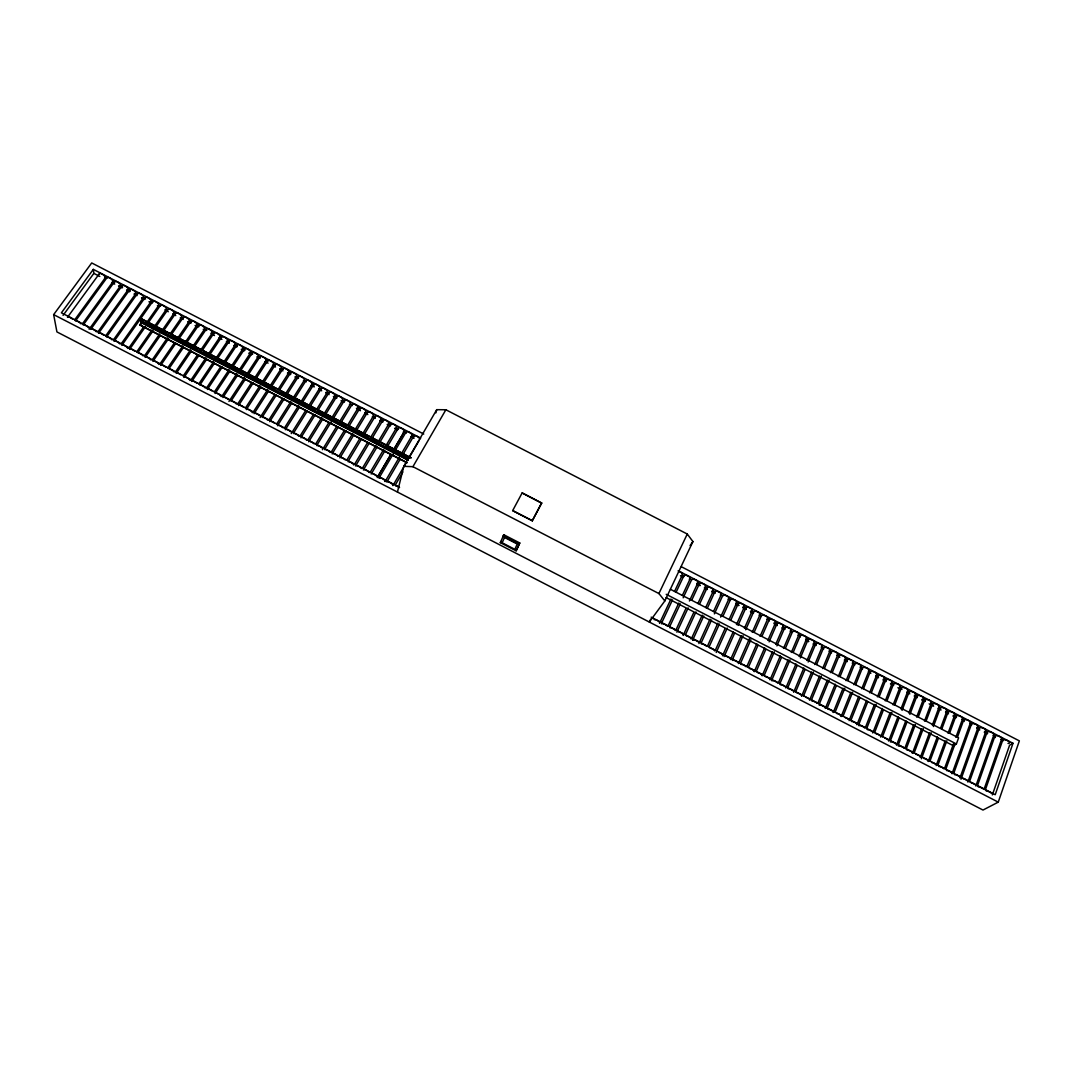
<?xml version="1.0" encoding="UTF-8"?>
<svg xmlns="http://www.w3.org/2000/svg" width="1073" height="1073" viewBox="0 0 1073 1073"><rect width="100%" height="100%" fill="white"/><g stroke="black" fill="none" stroke-linecap="round" stroke-linejoin="round"><path stroke-width="1.5" d="M397.439 492.051L403.797 466.312L436.751 409.671L445.872 409.765L687.27 534.032L692.93 541.57L664.831 600.934L649.326 622.045L650.748 619.054M435.879 412.877L436.751 409.671M678.163 570.742L1012.992 743.281L995.221 794.691L651.177 617.149M423.755 434.029L91.715 262.952L53.65 314.617L56.923 331.919L982.989 810.048L998.266 802.135L1019.35 740.88L681.355 566.732M992.351 794.932L1009.572 745.266L1012.992 743.281M985.322 789.943L1002.665 740.276M984.303 788.588L1001.686 738.895M975.826 786.04L993.88 734.857M977.396 785.852L994.859 736.252M969.469 781.774L987.053 732.229M967.9 781.949L986.06 730.834M959.959 777.858L978.254 726.81M961.006 779.226L979.26 728.205M953.629 773.593L971.454 724.195M952.033 773.767L970.435 722.786M944.669 768.134L953.642 743.441M955.895 737.272L962.629 718.762M945.715 769.515L954.688 744.836M957.492 737.124L963.648 720.171M666.065 597.567L953.454 745.775L956.378 743.951L958.591 737.862L670.451 589.305M937.802 765.425L946.829 740.786M949.645 733.087L955.855 716.147M936.179 765.586L945.219 740.933M948.049 733.221L954.822 714.739M928.252 761.495L937.346 736.869M940.766 727.642L947.016 710.715M929.889 761.334L938.406 738.278M941.812 729.05L948.049 712.137M921.399 758.785L931.109 732.685M933.403 726.542L940.256 708.113M920.326 757.404L929.486 732.819M932.343 725.133L939.21 706.691M912.399 753.313L921.613 728.755M924.497 721.083L931.418 702.681M914.062 753.179L923.263 728.634M926.133 720.962L932.464 704.103M906.149 749.088L915.403 724.583M918.3 716.925L924.671 700.079M905.062 747.693L913.753 724.704M916.65 717.046L923.612 698.657M905.894 720.654L896.559 745.131A3.662 1.395 21.7 0 0 896.572 744.756M908.804 712.995L915.805 694.633M898.235 745.011L906.98 722.062M909.891 714.417L916.879 696.069M890.335 740.933L899.12 718.025M902.058 710.38L909.086 692.058M898.034 716.603L888.645 741.054A3.648 1.395 21.8 0 0 884.796 738.09M900.971 708.958L908.013 690.623M408.183 459.727L140.643 321.779L140.724 320.653L141.985 319.043L411.053 457.782M880.718 736.963L890.174 712.552M893.125 704.921L900.22 686.599M882.422 736.856L891.864 712.445M894.815 704.813L901.293 688.034M872.805 732.886L882.314 708.488M885.292 700.87L892.428 682.589M874.522 732.765L883.428 709.924M886.982 700.776L893.514 684.024M865.495 727.279L874.455 704.438M877.446 696.833L884.635 678.565M866.622 728.688L876.172 704.357M879.163 696.753L885.721 680.014M866.608 700.387L856.978 724.718A3.635 1.408 22.3 0 0 855.261 722.639A3.635 1.408 22.3 0 0 851.479 721.485M869.613 692.796L876.842 674.555M858.722 724.61L867.735 701.822M871.33 692.715L877.942 676.003M849.065 720.627L858.749 696.337M861.78 688.759L869.05 670.545M850.822 720.546L859.889 697.785M863.51 688.678L870.149 671.993M841.165 716.549L850.902 692.3M853.947 684.722L861.257 666.521M842.922 716.469L852.646 692.219M855.691 684.654L862.37 667.983M833.252 712.472L843.056 688.249M846.114 680.671L853.464 662.51M835.022 712.392L844.813 688.182M847.871 680.617L854.591 663.972M825.338 708.395L835.21 684.198M838.281 676.647L845.685 658.5M827.135 708.314L836.363 685.647M840.052 676.58L846.812 659.962M818.055 702.802L827.363 680.148M830.462 672.61L837.892 654.49M819.236 704.237L829.134 680.094M832.232 672.556L839.046 655.952M809.538 700.226L819.517 676.111M822.629 668.573L830.113 650.479M811.349 700.173L821.301 676.057M824.413 668.533L831.267 651.955M803.462 696.095L813.468 672.02M816.607 664.495L823.487 647.944M801.638 696.149L811.671 672.06M814.809 664.536L822.334 646.469M512.666 510.614L532.302 520.727L512.666 510.614L522.149 492.923L541.677 502.982L532.302 520.727M793.738 692.072L803.825 668.023M806.99 660.499L814.555 642.459M795.562 692.031L805.018 669.485M808.157 661.974L815.721 643.934M500.326 542.656L503.8 534.743L519.775 542.978L516.153 550.811L500.326 542.656L500.97 541.449M787.676 687.954L797.185 665.448M800.351 657.95L807.942 639.937M522.149 492.923L541.61 503.13M785.838 687.994L795.992 663.972M799.157 656.475L806.775 638.448M778.582 682.428L788.145 659.935M791.337 652.438L798.996 634.438M779.789 683.89L789.983 659.908M793.175 652.411L800.176 635.927M771.916 679.826L781.52 657.373M785.369 648.387L792.41 631.93M780.312 655.898L770.038 679.853A3.595 1.408 23.6 0 0 769.998 679.437M783.518 648.4L791.217 630.441M762.152 675.775L772.48 651.848M775.699 644.377L783.451 626.431M764.03 675.749L774.33 651.834M776.906 645.866L784.645 627.933M756.143 671.685L765.867 649.299M769.1 641.842L776.879 623.923M754.252 671.698L764.647 647.81M767.892 640.34L775.672 622.42M747.023 666.145L756.814 643.773M760.073 636.316L767.906 618.424M748.27 667.621L758.034 645.262M761.951 636.316L769.113 619.926M740.383 663.557L750.872 639.736M754.145 632.292L761.347 615.929M738.479 663.557L749.638 638.247M752.253 632.292L760.14 614.413M741.148 635.699L730.592 659.493A3.568 1.422 24.3 0 0 730.23 658.581M744.447 628.255L752.361 610.416M732.51 659.493L743.053 635.712M745.681 629.757L753.595 611.932M724.127 656.569L734.723 632.815M738.036 625.385L745.99 607.573M722.558 655.764L733.315 631.662M736.48 624.58L744.595 606.406M715.356 650.158L724.986 628.765M729.117 619.59L736.682 602.771M716.241 652.505L727.239 628.04M730.673 620.395L738.237 603.576M516.153 550.811L519.775 542.978M707.483 646.094L717.85 623.198M720.627 617.096L728.916 598.774M709.065 646.912L719.42 624.003M722.88 616.371L730.472 599.566M698.912 643.559L710.044 619.161M713.518 611.543L721.163 594.777M701.179 642.848L711.6 619.979M714.377 613.877L722.719 595.569M691.736 637.979L702.225 615.137M705.712 607.519L713.411 590.78M692.608 640.313L703.781 615.942M707.281 608.324L714.953 591.572M683.166 635.431L693.708 612.629M697.919 603.509L705.645 586.783M685.446 634.72L695.975 611.918M699.475 604.314L707.201 587.575M676.003 629.851L685.888 608.592M689.416 601.001L697.893 582.787M676.862 632.185L688.155 607.881M691.683 600.29L699.448 583.591M668.13 625.787L678.78 603.053M682.334 595.475L690.14 578.79M669.7 626.605L680.349 603.858M683.179 597.795L691.696 579.594M659.546 623.252L670.974 599.016M674.541 591.451L682.388 574.793M661.84 622.541L672.53 599.834M676.097 592.256L683.944 575.597M664.831 600.934L658.916 593.557L687.27 534.032M140.643 321.779L141.113 321.109L140.161 325.199L406.855 462.731M532.369 520.593L541.677 502.982M503.8 534.743L503.157 535.95L519.144 544.199M403.797 466.312L412.917 466.688L445.872 409.765M392.892 485.64L406.318 462.543M408.84 458.211L418.913 440.896M395.293 484.996L402.844 472.013M385.073 481.603L399.411 457.111M401.932 452.779L412.059 435.49M387.474 480.972L400.108 459.351M402.643 455.019L413.601 436.282M377.253 477.565L390.813 454.55M393.348 450.231L404.36 431.52M377.911 476.452L390.612 454.872M393.161 450.553L404.159 431.856M379.01 478.062L393.201 453.906M395.092 450.7L406.09 431.976M370.105 472.415L383.718 449.439M386.267 445.134L396.474 427.899M371.191 474.025L384.791 451.022M387.34 446.703L398.391 428.02M362.312 468.391L375.966 445.443M378.528 441.151L388.775 423.929M363.371 469.987L377.039 447.012M379.601 442.706L390.693 424.05M354.506 464.368L367.368 442.881M370.802 437.154L381.089 419.972M369.273 443.015L355.552 465.95A3.541 1.408 30.6 0 1 358.369 466.232A3.541 1.408 30.6 0 1 361.346 468.566M371.848 438.723L382.994 420.079M346.7 460.344L359.616 438.897M362.205 434.605L373.404 416.016M348.604 460.491L361.521 439.018M364.109 434.726L375.309 416.109M338.907 456.32L352.749 433.465M355.337 429.187L365.719 412.045M339.926 457.889L353.768 435.021M356.37 430.729L367.61 412.153M331.101 452.296L344.138 430.903M347.612 425.203L358.033 408.089M332.12 453.866L346.016 431.024M348.631 426.746L359.924 408.183M322.437 449.694L336.399 426.906M339.886 421.22L350.348 404.132M325.186 448.407L338.277 427.027M340.892 422.749L352.226 404.226M315.516 444.249L328.646 422.923M332.161 417.236L342.663 400.175M317.38 444.383L331.396 421.609M333.153 418.765L344.54 400.256M307.723 440.225L321.793 417.504M324.435 413.253L334.991 396.219M308.702 441.781L322.772 419.033M325.414 414.768L336.855 396.299M299.93 436.201L313.182 414.943M316.709 409.269L327.305 392.262M300.896 437.744L315.033 415.05M317.675 410.785L329.156 392.342M291.252 433.599L305.443 410.946M308.099 406.707L319.633 388.305M293.989 432.312L307.28 411.053M309.949 406.801L321.471 388.372M284.345 428.167L298.602 405.554M301.272 401.315L311.961 384.349M299.541 407.056L285.297 429.696A3.568 1.395 31.7 0 1 287.591 429.75A3.568 1.395 31.7 0 1 290.582 431.708M302.21 402.818L313.799 384.416M276.566 424.143L290.863 401.57M293.546 397.332L304.276 380.392M277.491 425.673L291.802 403.072M294.485 398.821L306.113 380.459M268.773 420.133L282.239 398.995M284.935 394.757L296.604 376.435M269.699 421.649L284.063 399.076M286.759 394.837L298.428 376.502M260.095 417.518L274.514 394.998M278.122 389.378L288.932 372.492M262.805 416.217L276.324 395.079M279.932 389.445L290.756 372.546M253.215 412.099L267.687 389.606M270.409 385.395L281.274 368.535M268.585 391.095L254.1 413.601A3.581 1.395 32.2 0 1 256.367 413.628A3.581 1.395 32.2 0 1 259.358 415.6M271.308 386.87L283.071 368.589M245.422 408.075L259.961 385.623M262.697 381.425L273.602 364.579M246.307 409.578L260.86 387.112M263.582 382.887L275.399 364.632M237.643 404.065L251.337 383.048M254.985 377.441L265.93 360.635M238.528 405.567L253.121 383.115M255.857 378.917L267.727 360.676M228.951 401.45L244.523 377.669M247.273 373.471L258.271 356.679M231.647 400.135L245.395 379.131M249.057 373.525L260.042 356.719M222.098 396.044L236.811 373.686M239.561 369.501L250.599 352.735M237.656 375.148L222.943 397.52A3.595 1.381 32.7 0 1 225.156 397.533A3.595 1.381 32.7 0 1 228.16 399.491M240.419 370.95L252.37 352.776M214.318 392.021L229.086 369.702M230.936 366.912L242.941 348.779M215.15 393.496L229.93 371.164M232.707 366.966L244.711 348.819M206.539 388.01L220.448 367.127M224.15 361.547L235.282 344.835M207.371 389.486L222.205 367.181M224.981 362.996L237.039 344.862M198.773 384L213.661 361.749M216.451 357.577L227.624 340.892M200.517 384.08L214.479 363.197M217.269 359.012L229.367 340.919M190.994 379.99L205.949 357.778M208.752 353.607L219.965 336.935M206.754 359.214L191.799 381.452A3.608 1.381 33.1 0 1 193.972 381.438A3.608 1.381 33.1 0 1 196.989 383.41M209.557 355.042L221.709 336.962M183.228 375.979L197.298 355.19M200.114 351.019L212.306 332.992M184.019 377.441L199.028 355.23M202.784 349.677L214.037 333.019M175.462 371.982L190.525 349.825M193.355 345.667L204.648 329.049M176.24 373.417L191.302 351.247M194.133 347.089L206.378 329.062M167.696 367.972L182.826 345.841M184.704 343.078L197.003 325.106M169.413 368.026L183.59 347.263M186.42 343.105L198.706 325.119M159.931 363.962L174.161 343.253M177.957 337.727L189.344 321.162M175.865 343.28L160.682 365.397A3.621 1.368 33.6 0 1 162.801 365.356A3.621 1.368 33.6 0 1 165.846 367.342M178.722 339.135L191.048 321.176M152.165 359.951L167.401 337.901M170.258 333.77L181.699 317.219M152.916 361.386L168.609 338.639M171.385 334.615L183.389 317.219M144.412 355.954L159.703 333.931M162.573 329.8L174.041 313.276M145.137 357.376L159.971 335.997M163.686 330.645L175.731 313.276M136.647 351.944L152.004 329.961M153.922 327.211L166.395 309.332M138.296 352.024L153.184 330.685M155.974 326.675L168.085 309.332M128.854 347.987L143.809 326.688M146.612 322.705L158.75 305.403M145.472 326.702L129.592 349.355A3.635 1.368 34 0 1 131.671 349.288A3.635 1.368 34 0 1 134.715 351.273M148.275 322.705L160.427 305.389M121.101 343.977L151.105 301.459M121.826 345.345L152.768 301.446M141.569 320.438L141.985 319.043M140.161 325.199L142.025 322.544M113.349 339.98L143.46 297.516M114.06 341.335L145.123 297.503M105.597 335.983L135.815 293.586M107.233 335.997L137.465 293.559M690.073 545.58L692.93 541.57M97.844 331.973L128.183 289.643M98.528 333.314L129.82 289.616M89.139 329.304L120.538 285.713M90.762 329.317L122.174 285.673M83.962 323.992L114.529 281.743M82.339 323.979L112.906 281.77M74.587 319.982L105.261 277.84M76.196 319.982L106.884 277.8M67.478 317.3L99.239 273.856M63.066 315.368L93.861 273.374L93.311 269.377L420.71 438.079M93.311 269.377L61.402 312.82L399.491 487.276M93.861 273.374L99.816 276.445M111.726 282.588L114.704 284.117M119.17 286.424L122.148 287.953M126.614 290.26L129.592 291.789M134.058 294.096L137.036 295.625M141.502 297.932L144.479 299.461M148.946 301.768L151.923 303.297M165.322 310.204L168.3 311.747M172.766 314.04L175.757 315.583M180.224 317.876L183.201 319.419M187.668 321.712L190.645 323.255M195.112 325.548L198.089 327.091M211.488 333.998L214.466 335.527M218.932 337.834L221.91 339.363M226.376 341.67L229.354 343.199M233.82 345.506L236.798 347.035M241.264 349.342L244.242 350.871M248.708 353.178L251.686 354.707M265.085 361.614L268.062 363.143M272.529 365.45L275.506 366.993M279.973 369.286L282.95 370.829M287.43 373.122L290.407 374.665M294.874 376.958L297.851 378.501M311.25 385.408L314.228 386.937M318.694 389.244L321.672 390.773M326.138 393.08L329.116 394.609M333.582 396.916L336.56 398.445M341.026 400.752L344.004 402.281M357.403 409.189L360.38 410.718M364.847 413.025L367.824 414.554M372.291 416.861L375.268 418.39M379.735 420.696L382.712 422.239M387.179 424.532L390.156 426.075M394.623 428.368L397.614 429.911M411.013 436.805L413.99 438.347M680.51 575.691L683.488 577.234M696.887 584.128L699.864 585.67M704.331 587.964L707.308 589.506M711.775 591.813L714.752 593.342M735.609 604.086L738.586 605.615M743.053 607.922L746.03 609.451M750.496 611.758L753.474 613.287M774.317 624.03L777.295 625.572M781.761 627.866L784.739 629.408M805.582 640.152L808.559 641.681M813.026 643.988L816.003 645.517M844.303 660.096L847.281 661.625M875.568 676.205L878.546 677.747M883.012 680.041L885.99 681.583M890.456 683.877L893.433 685.419M897.9 687.726L900.877 689.255M906.833 692.326L909.81 693.855M914.276 696.162L917.254 697.691M921.72 699.998L924.698 701.527M929.164 703.834L933.631 706.141M938.097 708.435L941.075 709.977M945.541 712.271L948.519 713.813M952.998 716.107L955.976 717.649M976.819 728.393L979.797 729.922M984.263 732.229L987.24 733.758M141.797 319.124L410.946 457.889M147.98 322.839L165.805 332.026M173.236 335.862L176.213 337.391M179.178 338.92L197.003 348.108M204.433 351.944L211.85 355.767M214.828 357.309L243.048 371.862M246.025 373.391L274.245 387.943M281.663 391.766L305.429 404.025M308.407 405.554L315.838 409.376M318.802 410.919L336.627 420.106M339.604 421.635L347.022 425.471M349.999 427L367.824 436.188M370.789 437.717L378.219 441.553M385.65 445.375L409.417 457.635M140.724 320.653L408.518 458.734M160.427 331.074L167.857 334.897M191.638 347.156L199.068 350.992M202.032 352.521L205.01 354.063M222.835 363.251L225.813 364.78M233.243 368.616L236.208 370.145M254.046 379.346L257.024 380.875M264.454 384.711L271.885 388.533M295.652 400.792L303.082 404.628M326.863 416.887L334.293 420.723M337.271 422.252L340.235 423.781M358.074 432.982L361.038 434.511M368.468 438.347L374.423 441.405M389.284 449.064L392.249 450.606M399.679 454.429L407.11 458.265M140.576 321.042L408.344 459.11M155.062 328.915L162.479 332.737M186.206 344.969L193.623 348.792M196.587 350.321L199.551 351.85M217.35 361.024L224.767 364.847M227.731 366.376L235.148 370.212M248.493 377.092L255.911 380.915M263.328 384.738L266.292 386.267M284.09 395.441L287.054 396.97M294.471 400.792L301.889 404.615M315.234 411.496L318.198 413.025M325.615 416.847L338.961 423.728M356.759 432.915L370.105 439.796M392.356 451.264L399.773 455.086M402.737 456.615L405.701 458.144M141.247 322.691L408.263 460.371M666.226 594.321L956.378 743.951M139.839 324.824L407.11 462.651M412.917 466.688L658.916 593.557M53.65 314.617L998.266 802.135M231.044 401.315A3.595 1.381 32.6 0 1 233.753 401.919A3.595 1.381 32.6 0 1 236.449 404.105M260.296 358.141A3.527 1.475 33 0 1 261.074 356.397A3.527 1.475 33 0 1 265.031 358.422A3.527 1.475 33 0 1 265.608 360.863M106.549 337.07A3.648 1.355 34.3 0 1 110.707 338.639M111.391 339.242A3.648 1.355 34.3 0 1 111.927 339.846M137.559 294.471A3.595 1.435 34.9 0 1 139.275 293.331A3.595 1.435 34.9 0 1 143.178 296.215A3.595 1.435 34.9 0 1 142.132 297.865M98.783 333.059A3.662 1.355 34.4 0 1 103.625 335.232M130.262 291.132A3.595 1.435 35 0 1 131.147 289.267A3.595 1.435 35 0 1 135.386 292.071A3.595 1.435 35 0 1 134.501 293.922M91.446 328.955A3.662 1.355 34.5 0 1 96.396 331.825M122.63 287.188A3.608 1.435 35.1 0 1 123.489 285.324A3.608 1.435 35.1 0 1 127.727 288.127A3.608 1.435 35.1 0 1 126.869 289.992M75.486 321.042A3.675 1.355 34.7 0 1 78.034 321.551A3.675 1.355 34.7 0 1 80.864 323.818M106.844 278.215A3.621 1.422 35.3 0 1 110.868 278.725A3.621 1.422 35.3 0 1 112.209 282.172M215.458 393.281A3.595 1.381 32.8 0 1 216.598 393.281M217.35 393.509A3.595 1.381 32.8 0 1 221.172 396.608M244.979 350.241A3.541 1.462 33.3 0 1 245.932 348.497A3.541 1.462 33.3 0 1 250.036 350.911A3.541 1.462 33.3 0 1 249.781 353.071M206.7 330.511A3.554 1.462 33.9 0 1 207.786 328.767A3.554 1.462 33.9 0 1 211.985 331.544A3.554 1.462 33.9 0 1 210.885 333.287M177.635 373.176A3.608 1.381 33.4 0 1 180.76 374.772M154.284 361.118A3.621 1.368 33.7 0 1 158.925 364.485M183.429 318.118A3.568 1.449 34.2 0 1 185.012 316.964A3.568 1.449 34.2 0 1 188.835 319.499A3.568 1.449 34.2 0 1 188.58 321.524M184.315 377.2A3.608 1.381 33.3 0 1 187.386 377.991A3.608 1.381 33.3 0 1 190.028 380.539M214.05 333.891A3.554 1.462 33.7 0 1 217.39 333.502A3.554 1.462 33.7 0 1 219.657 337.19M237.321 346.297A3.541 1.462 33.4 0 1 238.26 344.54A3.541 1.462 33.4 0 1 242.364 346.955A3.541 1.462 33.4 0 1 242.136 349.127M208.806 389.258A3.595 1.381 32.9 0 1 211.918 390.867M199.886 385.234A3.608 1.381 33 0 1 202.569 385.824A3.608 1.381 33 0 1 205.278 388.024M229.354 341.791A3.541 1.462 33.5 0 1 231.044 340.678A3.541 1.462 33.5 0 1 234.853 343.199A3.541 1.462 33.5 0 1 234.477 345.171M252.638 354.184A3.541 1.462 33.1 0 1 253.845 352.494A3.541 1.462 33.1 0 1 258.016 355.257A3.541 1.462 33.1 0 1 256.796 356.947M67.72 317.031A3.675 1.341 34.8 0 1 68.752 316.978M69.463 317.192A3.675 1.341 34.8 0 1 72.548 319.191M99.199 274.272A3.621 1.422 35.4 0 1 103.209 274.782A3.621 1.422 35.4 0 1 104.577 278.242M83.251 325.052A3.662 1.355 34.6 0 1 85.8 325.562A3.662 1.355 34.6 0 1 88.63 327.828M114.637 282.668A3.608 1.435 35.2 0 1 116.541 281.582A3.608 1.435 35.2 0 1 120.431 284.774A3.608 1.435 35.2 0 1 118.526 285.861M138.095 353.017A3.635 1.368 33.9 0 1 141.824 354.694M142.494 355.284A3.635 1.368 33.9 0 1 143.017 355.887M168.005 309.735A3.581 1.449 34.4 0 1 172.149 310.298A3.581 1.449 34.4 0 1 173.29 313.651M191.396 322.638A3.568 1.449 34.1 0 1 192.443 320.854A3.568 1.449 34.1 0 1 196.654 323.644A3.568 1.449 34.1 0 1 195.594 325.414M146.491 357.094A3.635 1.368 33.8 0 1 150.797 359.911M175.65 313.678A3.568 1.449 34.3 0 1 179.808 314.255A3.568 1.449 34.3 0 1 180.935 317.595M123.154 345.05A3.648 1.368 34.1 0 1 127.835 348.443M152.835 302.358A3.581 1.435 34.7 0 1 154.592 301.231A3.581 1.435 34.7 0 1 158.482 304.102A3.581 1.435 34.7 0 1 157.396 305.725M160.481 306.288A3.581 1.449 34.6 0 1 162.251 305.175A3.581 1.449 34.6 0 1 166.141 308.058A3.581 1.449 34.6 0 1 165.041 309.668M169.226 369.085A3.621 1.368 33.5 0 1 174.134 371.955M199.055 326.568A3.568 1.449 34 0 1 200.114 324.811A3.568 1.449 34 0 1 204.313 327.6A3.568 1.449 34 0 1 203.24 329.357M310.258 441.607A3.554 1.408 31.4 0 1 314.013 443.793M336.989 397.654A3.501 1.489 31.7 0 1 338.183 396.031A3.501 1.489 31.7 0 1 342.26 398.432A3.501 1.489 31.7 0 1 341.764 400.47M333.032 453.611A3.554 1.408 31 0 1 336.842 455.328M337.459 455.891A3.554 1.408 31 0 1 337.901 456.454M360.018 409.524A3.501 1.489 31.3 0 1 361.051 407.914A3.501 1.489 31.3 0 1 365.008 409.953A3.501 1.489 31.3 0 1 365.343 412.26M324.676 449.627A3.554 1.408 31.1 0 1 327.493 450.284A3.554 1.408 31.1 0 1 330.082 452.43M352.346 405.567A3.501 1.489 31.4 0 1 353.822 404.011A3.501 1.489 31.4 0 1 357.926 406.747A3.501 1.489 31.4 0 1 356.437 408.29M298.629 377.884A3.514 1.475 32.4 0 1 299.716 376.221A3.514 1.475 32.4 0 1 303.807 378.621A3.514 1.475 32.4 0 1 303.418 380.7M271.214 421.461A3.568 1.395 32 0 1 274.339 423.07M246.642 409.363A3.581 1.395 32.3 0 1 247.796 409.376M248.56 409.604A3.581 1.395 32.3 0 1 250.17 410.436M250.921 410.986A3.581 1.395 32.3 0 1 252.329 412.689M275.345 365.477A3.527 1.475 32.8 0 1 277.384 364.498A3.527 1.475 32.8 0 1 281.166 367.328A3.527 1.475 32.8 0 1 279.771 368.79M283.017 369.434A3.527 1.475 32.6 0 1 284.828 368.388A3.527 1.475 32.6 0 1 288.597 370.896A3.527 1.475 32.6 0 1 288.087 372.8M348.121 461.725A3.554 1.408 30.7 0 1 353.084 463.965M353.527 464.529A3.554 1.408 30.7 0 1 353.782 465.038M375.148 416.914A3.501 1.489 31 0 1 377.173 415.975A3.501 1.489 31 0 1 380.902 418.457A3.501 1.489 31 0 1 380.15 420.254M341.536 457.742A3.554 1.408 30.9 0 1 345.265 459.928M367.462 412.944A3.501 1.489 31.1 0 1 371.204 412.756A3.501 1.489 31.1 0 1 373.028 416.23M301.781 437.489A3.568 1.408 31.5 0 1 305.577 439.192M306.194 439.769A3.568 1.408 31.5 0 1 306.663 440.332M329.049 393.161A3.501 1.489 31.8 0 1 331.222 392.249A3.501 1.489 31.8 0 1 334.95 395.038A3.501 1.489 31.8 0 1 333.421 396.433M379.399 477.874A3.541 1.408 30.2 0 1 380.66 477.928M381.438 478.182A3.541 1.408 30.2 0 1 383.061 479.014M383.785 479.551A3.541 1.408 30.2 0 1 384.389 480.114M384.818 480.664A3.541 1.408 30.2 0 1 385.046 481.173M406.131 433.277A3.487 1.502 30.4 0 1 407.284 431.735A3.487 1.502 30.4 0 1 411.241 433.774A3.487 1.502 30.4 0 1 411.455 436.027M395.615 485.908A3.541 1.422 29.9 0 1 399.451 487.625M383.074 421.394A3.487 1.489 30.9 0 1 384.389 419.838A3.487 1.489 30.9 0 1 388.453 422.239A3.487 1.489 30.9 0 1 387.836 424.211M386.83 482.085A3.541 1.422 30.1 0 1 389.687 482.394A3.541 1.422 30.1 0 1 392.638 484.701M413.816 437.248A3.487 1.502 30.3 0 1 416.244 436.014A3.487 1.502 30.3 0 1 419.758 439.461M277.84 425.458A3.568 1.395 31.9 0 1 279.02 425.485M279.785 425.713A3.568 1.395 31.9 0 1 282.776 427.671M306.288 381.84A3.514 1.475 32.2 0 1 307.186 380.15A3.514 1.475 32.2 0 1 311.143 382.189A3.514 1.475 32.2 0 1 311.613 384.577M262.228 417.41A3.581 1.395 32.1 0 1 264.977 418.027A3.581 1.395 32.1 0 1 267.633 420.2M290.957 373.927A3.514 1.475 32.5 0 1 292.03 372.251A3.514 1.475 32.5 0 1 296.121 374.665A3.514 1.475 32.5 0 1 295.746 376.757M267.673 361.534A3.527 1.475 32.9 0 1 271.161 361.199A3.527 1.475 32.9 0 1 273.266 364.82M239.99 405.353A3.581 1.395 32.5 0 1 243.115 406.962M364.31 469.759A3.541 1.408 30.5 0 1 368.133 471.476M368.736 472.04A3.541 1.408 30.5 0 1 369.166 472.589M390.76 425.364A3.487 1.489 30.7 0 1 392.088 423.808A3.487 1.489 30.7 0 1 396.165 426.209A3.487 1.489 30.7 0 1 395.521 428.167M372.827 473.89A3.541 1.408 30.3 0 1 376.556 476.077M398.445 429.321A3.487 1.489 30.6 0 1 399.8 427.792A3.487 1.489 30.6 0 1 403.864 430.179A3.487 1.489 30.6 0 1 403.207 432.124M293.439 433.519A3.568 1.395 31.6 0 1 296.215 434.149A3.568 1.395 31.6 0 1 298.844 436.309M321.377 389.204A3.514 1.475 32 0 1 323.536 388.278A3.514 1.475 32 0 1 327.265 391.082A3.514 1.475 32 0 1 325.749 392.49M115.374 341.04A3.648 1.355 34.2 0 1 119.707 343.856M145.539 298.991A3.595 1.435 34.8 0 1 146.465 297.167A3.595 1.435 34.8 0 1 150.689 299.957A3.595 1.435 34.8 0 1 149.764 301.795M221.601 337.351A3.554 1.462 33.6 0 1 225.84 337.968A3.554 1.462 33.6 0 1 226.819 341.227M316.87 445.603A3.554 1.408 31.2 0 1 321.82 447.83M344.661 401.61A3.501 1.489 31.6 0 1 345.882 400.001A3.501 1.489 31.6 0 1 349.959 402.402A3.501 1.489 31.6 0 1 349.436 404.427M725.764 656.274A3.568 1.422 24.3 0 1 729.734 658.071M746.178 608.86A3.514 1.502 24 0 1 747.64 607.211A3.514 1.502 24 0 1 752.025 609.477A3.514 1.502 24 0 1 750.564 611.127M718.682 652.371A3.568 1.422 24.4 0 1 722.625 654.999M738.908 605.387A3.514 1.502 24.1 0 1 739.377 603.187A3.514 1.502 24.1 0 1 744.112 605.293A3.514 1.502 24.1 0 1 742.811 607.13M678.431 631.849A3.554 1.422 25.1 0 1 682.388 633.633M682.897 634.156A3.554 1.422 25.1 0 1 683.206 634.653M700.186 585.429A3.501 1.502 24.8 0 1 700.334 583.189A3.501 1.502 24.8 0 1 704.921 584.933A3.501 1.502 24.8 0 1 704.76 587.172M654.114 619.631A3.554 1.422 25.5 0 1 657.669 620.677A3.554 1.422 25.5 0 1 659.667 622.89M678.525 571.332A3.501 1.502 25.3 0 1 681.891 573.183A3.501 1.502 25.3 0 1 682.052 575.061M661.464 623.815A3.554 1.422 25.3 0 1 664.308 624.151A3.554 1.422 25.3 0 1 667.124 626.015M683.903 576.429A3.501 1.502 25.1 0 1 685.754 575.222A3.501 1.502 25.1 0 1 689.738 577.274A3.501 1.502 25.1 0 1 689.268 579.192M732.376 660.418A3.581 1.422 24.1 0 1 733.65 660.351M734.469 660.512A3.581 1.422 24.1 0 1 738.117 662.658M753.648 612.361A3.527 1.502 23.8 0 1 755.674 611.248A3.527 1.502 23.8 0 1 759.671 613.313A3.527 1.502 23.8 0 1 759.027 615.137M692.97 640.071A3.568 1.422 24.8 0 1 694.204 639.991M695.009 640.152A3.568 1.422 24.8 0 1 698.671 642.298M715.181 592.9A3.514 1.502 24.5 0 1 716.308 591.183A3.514 1.502 24.5 0 1 720.64 593.114A3.514 1.502 24.5 0 1 720.251 595.153M686.318 635.927A3.554 1.422 24.9 0 1 689.604 637.201A3.554 1.422 24.9 0 1 691.173 639.146M707.442 588.903A3.501 1.502 24.7 0 1 708.784 587.199A3.501 1.502 24.7 0 1 713.183 589.453A3.501 1.502 24.7 0 1 711.815 591.156M709.977 648.132A3.568 1.422 24.5 0 1 714.739 650.922M730.391 600.384A3.514 1.502 24.2 0 1 732.349 599.23A3.514 1.502 24.2 0 1 736.346 601.296A3.514 1.502 24.2 0 1 735.756 603.147M701.393 644.028A3.568 1.422 24.7 0 1 702.895 644.216M703.754 644.497A3.568 1.422 24.7 0 1 706.557 646.362M722.639 596.387A3.514 1.502 24.4 0 1 724.583 595.233A3.514 1.502 24.4 0 1 728.567 597.285A3.514 1.502 24.4 0 1 728.004 599.15M796.863 692.97A3.608 1.408 23.1 0 1 801.598 695.747M816.003 644.846A3.554 1.489 22.7 0 1 817.398 643.264A3.554 1.489 22.7 0 1 821.77 645.222A3.554 1.489 22.7 0 1 821.127 647.14M740.839 664.388A3.581 1.422 24 0 1 742.368 664.589M743.24 664.871A3.581 1.422 24 0 1 746.017 666.735M761.401 616.358A3.527 1.502 23.7 0 1 763.453 615.258A3.527 1.502 23.7 0 1 767.45 617.324A3.527 1.502 23.7 0 1 766.779 619.134M749.45 668.506A3.581 1.422 23.9 0 1 754.198 671.282M769.435 620.851A3.527 1.502 23.5 0 1 770.964 619.228A3.527 1.502 23.5 0 1 775.363 621.495A3.527 1.502 23.5 0 1 773.821 623.118M313.96 385.784A3.514 1.475 32.1 0 1 314.885 384.121A3.514 1.475 32.1 0 1 318.829 386.159A3.514 1.475 32.1 0 1 319.285 388.533M757.35 672.57A3.581 1.422 23.8 0 1 762.098 675.36M777.187 624.848A3.527 1.502 23.4 0 1 778.247 623.212A3.527 1.502 23.4 0 1 782.472 624.821A3.527 1.502 23.4 0 1 782.874 627.021M669.86 627.759A3.554 1.422 25.2 0 1 673.039 628.604A3.554 1.422 25.2 0 1 675.319 630.575M691.562 579.957A3.501 1.502 25 0 1 696.122 580.185A3.501 1.502 25 0 1 697.021 583.176M771.836 680.778A3.595 1.408 23.5 0 1 774.854 681.194A3.595 1.408 23.5 0 1 777.617 683.032M792.451 632.359A3.541 1.502 23.1 0 1 794.57 631.3A3.541 1.502 23.1 0 1 798.567 633.352A3.541 1.502 23.1 0 1 797.829 635.136M780.312 684.762A3.595 1.408 23.4 0 1 781.882 684.976M782.754 685.271A3.595 1.408 23.4 0 1 784.403 686.116M785.047 686.613A3.595 1.408 23.4 0 1 785.53 687.109M800.471 636.839A3.541 1.489 23 0 1 801.826 635.243A3.541 1.489 23 0 1 806.199 637.201A3.541 1.489 23 0 1 805.595 639.132M765.25 676.647A3.595 1.408 23.6 0 1 769.234 678.458M784.953 628.845A3.541 1.502 23.3 0 1 786.268 627.222A3.541 1.502 23.3 0 1 790.627 629.167A3.541 1.502 23.3 0 1 790.063 631.125M788.226 688.839A3.608 1.408 23.3 0 1 791.525 689.738A3.608 1.408 23.3 0 1 793.698 691.669M808.693 641.359A3.541 1.489 22.9 0 1 808.921 639.28A3.541 1.489 22.9 0 1 813.401 640.702A3.541 1.489 22.9 0 1 813.951 643.035M823.769 648.843A3.554 1.489 22.6 0 1 825.177 647.274A3.554 1.489 22.6 0 1 829.563 649.232A3.554 1.489 22.6 0 1 828.893 651.137M805.608 697.222A3.608 1.408 23 0 1 808.774 698.858M819.236 705.229A3.621 1.408 22.8 0 1 822.32 705.685A3.621 1.408 22.8 0 1 825.07 707.523M839.757 657.36A3.568 1.489 22.3 0 1 840.052 655.321A3.568 1.489 22.3 0 1 844.572 656.77A3.568 1.489 22.3 0 1 845.055 659.05M870.833 673.375A3.581 1.489 21.8 0 1 871.222 671.376A3.581 1.489 21.8 0 1 875.769 672.838A3.581 1.489 21.8 0 1 876.172 675.091M862.612 668.868A3.581 1.489 21.9 0 1 863.886 667.339A3.581 1.489 21.9 0 1 868.178 668.989A3.581 1.489 21.9 0 1 868.392 671.081M845.189 717.649A3.635 1.408 22.4 0 1 848.354 719.286M827.752 709.24A3.621 1.408 22.7 0 1 831.092 710.165A3.621 1.408 22.7 0 1 833.225 712.07M847.066 660.861A3.568 1.489 22.2 0 1 848.555 659.318A3.568 1.489 22.2 0 1 852.941 661.276A3.568 1.489 22.2 0 1 852.217 663.154M858.776 725.643A3.635 1.395 22.2 0 1 861.927 726.126A3.635 1.395 22.2 0 1 864.65 727.95M878.17 676.889A3.581 1.475 21.7 0 1 879.726 675.386A3.581 1.475 21.7 0 1 884.139 677.358A3.581 1.475 21.7 0 1 883.334 679.196M811.939 701.071A3.608 1.408 22.9 0 1 812.677 701.125M813.522 701.313A3.608 1.408 22.9 0 1 817.157 703.432M831.535 652.853A3.554 1.489 22.5 0 1 832.97 651.298A3.554 1.489 22.5 0 1 837.356 653.256A3.554 1.489 22.5 0 1 836.672 655.147M836.417 713.384A3.621 1.408 22.5 0 1 840.441 715.195M840.897 715.691A3.621 1.408 22.5 0 1 841.138 716.147M854.846 664.858A3.568 1.489 22.1 0 1 856.348 663.342A3.568 1.489 22.1 0 1 860.734 665.3A3.568 1.489 22.1 0 1 859.996 667.165M906.926 750.094A3.675 1.395 21.5 0 1 911.138 751.516M911.755 751.999A3.675 1.395 21.5 0 1 912.412 752.938M925.275 701.434A3.608 1.475 21 0 1 925.798 699.502A3.608 1.475 21 0 1 930.412 701.004A3.608 1.475 21 0 1 930.693 703.191M890.442 741.98A3.662 1.395 21.7 0 1 893.635 742.489A3.662 1.395 21.7 0 1 896.344 744.3M909.287 692.917A3.608 1.475 21.2 0 1 910.937 691.468A3.608 1.475 21.2 0 1 915.349 693.44A3.608 1.475 21.2 0 1 914.464 695.237M915.645 754.265A3.675 1.395 21.4 0 1 919.695 756.089M920.124 756.572A3.675 1.395 21.4 0 1 920.339 757.028M933.067 705.444A3.621 1.475 20.9 0 1 933.604 703.526A3.621 1.475 20.9 0 1 938.231 705.028A3.621 1.475 20.9 0 1 938.486 707.201M898.356 746.07A3.662 1.395 21.6 0 1 901.561 746.58A3.662 1.395 21.6 0 1 904.271 748.391M917.066 696.927A3.608 1.475 21.1 0 1 918.743 695.492A3.608 1.475 21.1 0 1 923.156 697.463A3.608 1.475 21.1 0 1 922.257 699.247M876.011 733.811A3.648 1.395 22 0 1 880.048 735.635M880.49 736.118A3.648 1.395 22 0 1 880.718 736.574M893.729 684.896A3.595 1.475 21.4 0 1 895.07 683.407A3.595 1.475 21.4 0 1 899.389 685.07A3.595 1.475 21.4 0 1 899.523 687.122M901.937 689.403A3.595 1.475 21.3 0 1 902.393 687.444A3.595 1.475 21.3 0 1 906.993 688.92A3.595 1.475 21.3 0 1 907.315 691.146M923.571 758.356A3.675 1.395 21.3 0 1 928.266 761.119M940.431 708.971A3.621 1.475 20.7 0 1 942.161 707.563A3.621 1.475 20.7 0 1 946.587 709.535A3.621 1.475 20.7 0 1 945.621 711.292M867.319 729.653A3.648 1.395 22.1 0 1 871.491 731.062M872.121 731.545A3.648 1.395 22.1 0 1 872.805 732.483M885.949 680.886A3.595 1.475 21.6 0 1 887.532 679.41A3.595 1.475 21.6 0 1 891.931 681.382A3.595 1.475 21.6 0 1 891.113 683.206M946.574 770.562A3.702 1.381 21 0 1 948.264 770.843M949.176 771.152A3.702 1.381 21 0 1 950.826 771.997M951.443 772.48A3.702 1.381 21 0 1 951.872 772.949M964.211 721.499A3.635 1.462 20.4 0 1 964.842 719.621A3.635 1.462 20.4 0 1 969.496 721.136A3.635 1.462 20.4 0 1 969.684 723.282M938.634 766.457A3.688 1.381 21.1 0 1 943.932 768.858M956.432 717.488A3.635 1.462 20.5 0 1 957.022 715.597A3.635 1.462 20.5 0 1 961.676 717.113A3.635 1.462 20.5 0 1 961.877 719.259M954.501 774.652A3.702 1.381 20.9 0 1 957.988 775.645A3.702 1.381 20.9 0 1 960 777.482M971.601 725.026A3.648 1.462 20.3 0 1 973.412 723.658A3.648 1.462 20.3 0 1 977.865 725.656A3.648 1.462 20.3 0 1 976.806 727.36M948.224 712.982A3.635 1.462 20.6 0 1 951.577 711.922A3.635 1.462 20.6 0 1 954.554 715.047M954.085 715.235A3.635 1.462 20.6 0 1 953.414 715.315M931.512 762.447A3.688 1.381 21.2 0 1 935.562 764.284M963.259 778.824A3.715 1.381 20.8 0 1 967.94 781.587M979.394 729.05A3.648 1.462 20.2 0 1 982.855 728.044A3.648 1.462 20.2 0 1 985.779 731.129M985.282 731.317A3.648 1.462 20.2 0 1 984.612 731.384M987.603 733.543A3.662 1.462 20.1 0 1 988.273 731.692A3.662 1.462 20.1 0 1 992.954 733.221A3.662 1.462 20.1 0 1 993.088 735.34M971.199 782.928A3.715 1.381 20.7 0 1 975.263 784.779M978.321 786.938A3.715 1.381 20.6 0 1 979.139 787.032M980.038 787.233A3.715 1.381 20.6 0 1 983.633 789.339M995.395 737.567A3.662 1.462 20 0 1 996.093 735.716A3.662 1.462 20 0 1 1000.787 737.258A3.662 1.462 20 0 1 1000.894 739.364M986.261 791.029A3.729 1.368 20.5 0 1 991.573 793.443M1002.786 741.108A3.675 1.449 19.9 0 1 1004.69 739.78A3.675 1.449 19.9 0 1 1009.143 741.778A3.675 1.449 19.9 0 1 1008.016 743.441M504.471 537.452L502.191 542.804L514.866 549.336L517.24 544.038L504.471 537.452"/></g></svg>
